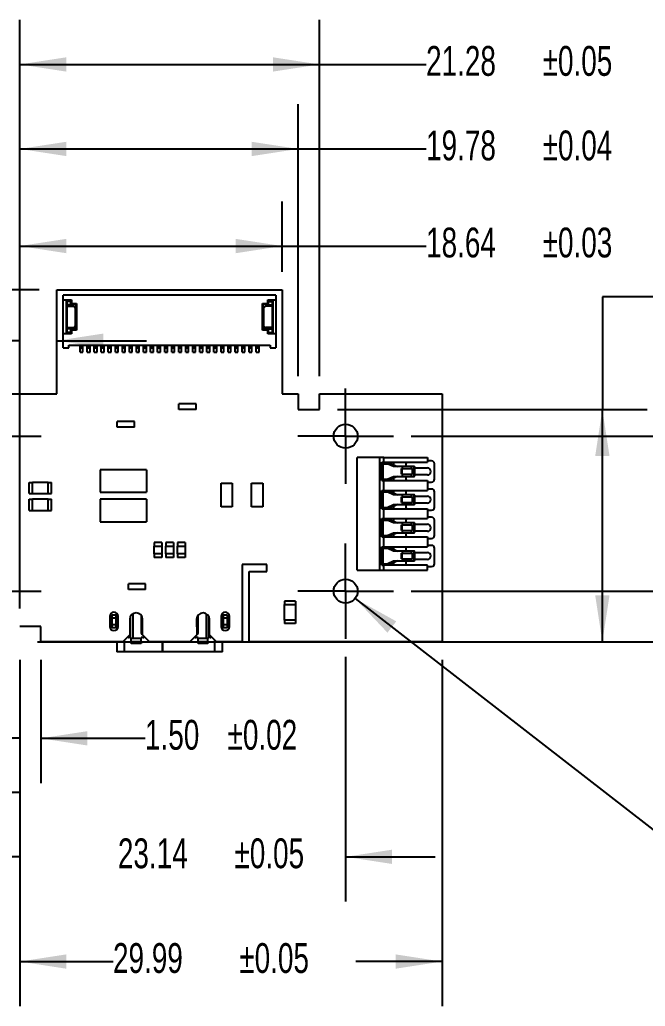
# Model space of a CAD drawing. Extents: x 11 to 421, y 5 to 275.
# Drawn here: x 108 to 152.4, y 141.9 to 211.9 of the extents above; entities that cross this region are included whole.
import ezdxf
from ezdxf.enums import TextEntityAlignment as Align

# ---------------------------------------------------------------- set-up
doc = ezdxf.new("R2010")
doc.units = 0
doc.layers.get('0').update_dxf_attribs({"linetype": 'CONTINUOUS'})
doc.dimstyles.new('SLDDIMSTYLE0', dxfattribs={"dimtxt": 2.069034, "dimasz": 3.302, "dimexe": 0, "dimexo": 0.0625, "dimgap": 0.517259, "dimtad": 0, "dimtih": 1, "dimtoh": 1, "dimrnd": 1e-09, "dimzin": 4, "dimsah": 1, "dimcen": 0.09, "dimazin": 3, "dimtol": 1, "dimtp": 0.02, "dimtm": 0.02, "dimtfac": 1, "dimtmove": 0, "dimatfit": 3})
doc.dimstyles.new('SLDDIMSTYLE1', dxfattribs={"dimtxt": 2.069034, "dimasz": 3.302, "dimexe": 0, "dimexo": 0.0625, "dimgap": 0.517259, "dimtad": 0, "dimtih": 1, "dimtoh": 1, "dimrnd": 1e-09, "dimzin": 12, "dimsah": 1, "dimcen": 0.09, "dimazin": 3, "dimtol": 1, "dimtp": 0.03, "dimtm": 0.03, "dimtfac": 1, "dimtofl": 0, "dimtmove": 0, "dimatfit": 3})
doc.dimstyles.new('SLDDIMSTYLE2', dxfattribs={"dimtxt": 2.069034, "dimasz": 3.302, "dimexe": 0, "dimexo": 0.0625, "dimgap": 0.517259, "dimtad": 0, "dimtih": 1, "dimtoh": 1, "dimrnd": 1e-09, "dimzin": 12, "dimsah": 1, "dimcen": 0.09, "dimazin": 3, "dimtol": 1, "dimtp": 0.05, "dimtm": 0.05, "dimtfac": 1, "dimtofl": 0, "dimtmove": 0, "dimatfit": 3})
doc.dimstyles.new('SLDDIMSTYLE3', dxfattribs={"dimtxt": 2.069034, "dimasz": 3.302, "dimexe": 0, "dimexo": 0.0625, "dimgap": 0.517259, "dimtad": 0, "dimtih": 1, "dimtoh": 1, "dimrnd": 1e-09, "dimzin": 12, "dimsah": 1, "dimcen": 0.09, "dimazin": 3, "dimtol": 1, "dimtp": 0.03, "dimtm": 0.03, "dimtfac": 1, "dimtmove": 0, "dimatfit": 3})
doc.dimstyles.new('SLDDIMSTYLE4', dxfattribs={"dimtxt": 2.069034, "dimasz": 3.302, "dimexe": 0, "dimexo": 0.0625, "dimgap": 0.517259, "dimtad": 0, "dimtih": 1, "dimtoh": 1, "dimrnd": 1e-09, "dimzin": 12, "dimsah": 1, "dimcen": 0.09, "dimazin": 3, "dimtol": 1, "dimtp": 0.04, "dimtm": 0.04, "dimtfac": 1, "dimtofl": 0, "dimtmove": 0, "dimatfit": 3})
doc.dimstyles.new('SLDDIMSTYLE5', dxfattribs={"dimtxt": 2.069034, "dimasz": 3.302, "dimexe": 0, "dimexo": 0.0625, "dimgap": 0.517259, "dimtad": 0, "dimtih": 1, "dimtoh": 1, "dimrnd": 1e-09, "dimzin": 4, "dimsah": 1, "dimcen": 0.09, "dimazin": 3, "dimtol": 1, "dimtp": 0.05, "dimtm": 0.05, "dimtfac": 1, "dimtofl": 0, "dimtmove": 0, "dimatfit": 3})
doc.dimstyles.new('SLDDIMSTYLE6', dxfattribs={"dimtxt": 2.069034, "dimasz": 3.302, "dimexe": 0, "dimexo": 0.0625, "dimgap": 0.517259, "dimtad": 0, "dimtih": 1, "dimtoh": 1, "dimrnd": 1e-09, "dimzin": 4, "dimsah": 1, "dimcen": 0.09, "dimazin": 3, "dimtol": 1, "dimtp": 0.03, "dimtm": 0.03, "dimtfac": 1, "dimtmove": 0, "dimatfit": 3})
doc.dimstyles.new('SLDDIMSTYLE7', dxfattribs={"dimtxt": 2.069034, "dimasz": 3.302, "dimexe": 0, "dimexo": 0.0625, "dimgap": 0.517259, "dimtad": 0, "dimtih": 1, "dimtoh": 1, "dimrnd": 1e-09, "dimzin": 4, "dimsah": 1, "dimcen": 0.09, "dimazin": 3, "dimtol": 1, "dimtp": 0.05, "dimtm": 0.05, "dimtfac": 1, "dimtmove": 0, "dimatfit": 3})
doc.dimstyles.new('SLDDIMSTYLE8', dxfattribs={"dimtxt": 2.069034, "dimasz": 3.302, "dimexe": 0, "dimexo": 0.0625, "dimgap": 0.517259, "dimtad": 0, "dimtih": 1, "dimtoh": 1, "dimrnd": 1e-09, "dimzin": 12, "dimsah": 1, "dimcen": 0, "dimazin": 3, "dimtfac": 1, "dimtofl": 0, "dimtmove": 0, "dimatfit": 3})
doc.dimstyles.new('SLDDIMSTYLE9', dxfattribs={"dimtxt": 2.069034, "dimasz": 3.302, "dimexe": 0, "dimexo": 0.0625, "dimgap": 0.517259, "dimtad": 0, "dimtih": 1, "dimtoh": 1, "dimrnd": 1e-09, "dimzin": 12, "dimsah": 1, "dimcen": 0.09, "dimazin": 3, "dimtol": 1, "dimtp": 0.05, "dimtm": 0.05, "dimtfac": 1, "dimtmove": 0, "dimatfit": 3})

# ---------------------------------------------------------------- blocks, each defined once
blk = doc.blocks.new('_D')
at = {"color": 7, "linetype": 'CONTINUOUS'}
for p, q in [((107.973, 166.464), (107.973, 157.709)), ((109.473, 166.464), (109.473, 157.709)), ((107.973, 160.884), (101.623, 160.884)), ((109.473, 160.884), (116.867, 160.884))]:
    blk.add_line(p, q, dxfattribs=at)
for points in [[(107.973, 160.884), (104.671, 161.392), (104.671, 160.376)], [(109.473, 160.884), (112.775, 160.376), (112.775, 161.392)]]:
    blk.add_solid(points, dxfattribs=at)
at = {"color": 7, "linetype": 'CONTINUOUS', "width": 0.7}
for s, p in [('1.50', (116.867, 159.442, 0.426)), ('±0.02', (122.731, 159.442, 0.426))]:
    blk.add_text(s, height=2.1167, dxfattribs=at).set_placement(p, align=Align.BOTTOM_LEFT)
blk = doc.blocks.new('_D_1')
at = {"color": 7, "linetype": 'CONTINUOUS'}
for p, q in [((99.263, 166.464), (99.263, 153.859)), ((107.973, 166.464), (107.973, 153.859)), ((99.263, 157.034), (92.652, 157.034)), ((107.973, 157.034), (99.263, 157.034))]:
    blk.add_line(p, q, dxfattribs=at)
for points in [[(99.263, 157.034), (102.565, 156.526), (102.565, 157.542)], [(107.973, 157.034), (104.671, 157.542), (104.671, 156.526)]]:
    blk.add_solid(points, dxfattribs=at)
at = {"color": 7, "linetype": 'CONTINUOUS', "width": 0.7}
for s, p in [('8.71', (78.164, 155.591, 0.426)), ('±0.03', (84.373, 155.591, 0.426))]:
    blk.add_text(s, height=2.1167, dxfattribs=at).set_placement(p, align=Align.BOTTOM_LEFT)
blk = doc.blocks.new('_D_2')
at = {"color": 7, "linetype": 'CONTINUOUS'}
for p, q in [((107.973, 166.464), (107.973, 141.859)), ((137.963, 166.464), (137.963, 141.859)), ((107.973, 145.034), (114.597, 145.034)), ((137.963, 145.034), (131.844, 145.034))]:
    blk.add_line(p, q, dxfattribs=at)
for points in [[(107.973, 145.034), (111.275, 144.526), (111.275, 145.542)], [(137.963, 145.034), (134.661, 145.542), (134.661, 144.526)]]:
    blk.add_solid(points, dxfattribs=at)
at = {"color": 7, "linetype": 'CONTINUOUS', "width": 0.7}
for s, p in [('29.99', (114.597, 143.591, 0.426)), ('±0.05', (123.565, 143.591, 0.426))]:
    blk.add_text(s, height=2.1167, dxfattribs=at).set_placement(p, align=Align.BOTTOM_LEFT)
blk = doc.blocks.new('_D_3')
at = {"color": 7, "linetype": 'CONTINUOUS'}
for p, q in [((107.973, 170.104), (107.973, 192.292)), ((107.973, 189.117), (96.851, 189.117)), ((110.613, 189.117), (116.963, 189.117))]:
    blk.add_line(p, q, dxfattribs=at)
for points in [[(107.973, 189.117), (104.671, 189.625), (104.671, 188.609)], [(110.613, 189.117), (113.915, 188.609), (113.915, 189.625)]]:
    blk.add_solid(points, dxfattribs=at)
at = {"color": 7, "linetype": 'CONTINUOUS', "width": 0.7}
for s, p in [('2.64', (81.674, 187.674, 0.426)), ('±0.03', (88.573, 187.674, 0.426))]:
    blk.add_text(s, height=2.1167, dxfattribs=at).set_placement(p, align=Align.BOTTOM_LEFT)
blk = doc.blocks.new('_D_4')
at = {"color": 7, "linetype": 'CONTINUOUS'}
for p, q in [((107.973, 170.104), (107.973, 199.014)), ((126.613, 194.004), (126.613, 199.014)), ((107.973, 195.839), (126.613, 195.839)), ((126.613, 195.839), (136.823, 195.839))]:
    blk.add_line(p, q, dxfattribs=at)
for points in [[(107.973, 195.839), (111.275, 195.331), (111.275, 196.347)], [(126.613, 195.839), (123.311, 196.347), (123.311, 195.331)]]:
    blk.add_solid(points, dxfattribs=at)
at = {"color": 7, "linetype": 'CONTINUOUS', "width": 0.7}
for s, p in [('18.64', (136.823, 194.396, 0.426)), ('±0.03', (145.101, 194.396, 0.426))]:
    blk.add_text(s, height=2.1167, dxfattribs=at).set_placement(p, align=Align.BOTTOM_LEFT)
blk = doc.blocks.new('_D_5')
at = {"color": 7, "linetype": 'CONTINUOUS'}
for p, q in [((107.973, 170.104), (107.973, 205.909)), ((127.753, 186.604), (127.753, 205.909)), ((107.973, 202.734), (127.753, 202.734)), ((127.753, 202.734), (136.823, 202.734))]:
    blk.add_line(p, q, dxfattribs=at)
for points in [[(107.973, 202.734), (111.275, 202.226), (111.275, 203.242)], [(127.753, 202.734), (124.451, 203.242), (124.451, 202.226)]]:
    blk.add_solid(points, dxfattribs=at)
at = {"color": 7, "linetype": 'CONTINUOUS', "width": 0.7}
for s, p in [('19.78', (136.823, 201.291, 0.426)), ('±0.04', (145.101, 201.291, 0.426))]:
    blk.add_text(s, height=2.1167, dxfattribs=at).set_placement(p, align=Align.BOTTOM_LEFT)
blk = doc.blocks.new('_D_6')
at = {"color": 7, "linetype": 'CONTINUOUS'}
for p, q in [((107.973, 170.104), (107.973, 211.909)), ((129.253, 186.604), (129.253, 211.909)), ((107.973, 208.734), (129.253, 208.734)), ((129.253, 208.734), (136.823, 208.734))]:
    blk.add_line(p, q, dxfattribs=at)
for points in [[(107.973, 208.734), (111.275, 208.226), (111.275, 209.242)], [(129.253, 208.734), (125.951, 209.242), (125.951, 208.226)]]:
    blk.add_solid(points, dxfattribs=at)
at = {"color": 7, "linetype": 'CONTINUOUS', "width": 0.7}
for s, p in [('21.28', (136.823, 207.291, 0.426)), ('±0.05', (145.101, 207.291, 0.426))]:
    blk.add_text(s, height=2.1167, dxfattribs=at).set_placement(p, align=Align.BOTTOM_LEFT)
blk = doc.blocks.new('_D_7')
at = {"color": 7, "linetype": 'CONTINUOUS'}
for p, q in [((70.253, 168.834), (70.253, 175.184)), ((106.703, 168.834), (67.078, 168.834)), ((97.993, 167.734), (67.078, 167.734)), ((70.253, 153.166), (70.253, 167.734)), ((63.903, 153.166), (70.253, 153.166))]:
    blk.add_line(p, q, dxfattribs=at)
for points in [[(70.253, 168.834), (70.761, 172.136), (69.745, 172.136)], [(70.253, 167.734), (69.745, 164.432), (70.761, 164.432)]]:
    blk.add_solid(points, dxfattribs=at)
at = {"color": 7, "linetype": 'CONTINUOUS', "width": 0.7}
for s, p in [('1.10', (50.45, 151.723, 0.426)), ('±0.02', (55.624, 151.723, 0.426))]:
    blk.add_text(s, height=2.1167, dxfattribs=at).set_placement(p, align=Align.BOTTOM_LEFT)
blk = doc.blocks.new('_D_9')
at = {"color": 7, "linetype": 'CONTINUOUS'}
for p, q in [((109.343, 192.734), (62.088, 192.734)), ((65.263, 192.734), (65.263, 182.248)), ((65.263, 167.734), (65.263, 179.363)), ((97.993, 167.734), (62.088, 167.734))]:
    blk.add_line(p, q, dxfattribs=at)
for points in [[(65.263, 192.734), (64.755, 189.432), (65.771, 189.432)], [(65.263, 167.734), (65.771, 171.036), (64.755, 171.036)]]:
    blk.add_solid(points, dxfattribs=at)
at = {"color": 7, "linetype": 'CONTINUOUS', "width": 0.7}
for s, p in [('25', (59.054, 179.363, 0.426)), ('±0.05', (63.193, 179.363, 0.426))]:
    blk.add_text(s, height=2.1167, dxfattribs=at).set_placement(p, align=Align.BOTTOM_LEFT)
blk = doc.blocks.new('_D_10')
at = {"color": 7, "linetype": 'CONTINUOUS'}
for p, q in [((155.688, 192.235), (149.338, 192.235)), ((149.338, 192.235), (149.338, 184.234)), ((130.523, 184.234), (152.513, 184.234)), ((149.338, 167.734), (149.338, 184.234)), ((109.243, 167.734), (152.513, 167.734))]:
    blk.add_line(p, q, dxfattribs=at)
for points in [[(149.338, 184.234), (148.83, 180.932), (149.846, 180.932)], [(149.338, 167.734), (149.846, 171.036), (148.83, 171.036)]]:
    blk.add_solid(points, dxfattribs=at)
at = {"color": 7, "linetype": 'CONTINUOUS', "width": 0.7}
for s, p in [('16.50', (155.688, 190.793, 0.426)), ('±0.05', (163.622, 190.793, 0.426))]:
    blk.add_text(s, height=2.1167, dxfattribs=at).set_placement(p, align=Align.BOTTOM_LEFT)
blk = doc.blocks.new('_D_11')
at = {"color": 7, "linetype": 'CONTINUOUS'}
for p, q in [((153.963, 171.334), (153.963, 177.684)), ((135.773, 171.334), (157.138, 171.334)), ((109.243, 167.734), (157.138, 167.734)), ((153.963, 157.706), (153.963, 167.734)), ((160.313, 157.706), (153.963, 157.706))]:
    blk.add_line(p, q, dxfattribs=at)
for points in [[(153.963, 171.334), (154.471, 174.636), (153.455, 174.636)], [(153.963, 167.734), (153.455, 164.432), (154.471, 164.432)]]:
    blk.add_solid(points, dxfattribs=at)
for s, width, p in [('2 X ', 0.525, (160.313, 156.263, 0.426)), ('3.60', 0.7, (168.591, 156.263, 0.426)), ('±0.03', 0.7, (175.145, 156.263, 0.426))]:
    blk.add_text(s, height=2.1167, dxfattribs=dict(at, width=width)).set_placement(p, align=Align.BOTTOM_LEFT)
blk = doc.blocks.new('_D_12')
at = {"color": 7, "linetype": 'CONTINUOUS'}
for p, q in [((168.963, 182.334), (168.963, 188.684)), ((135.773, 182.334), (172.138, 182.334)), ((109.243, 167.734), (172.138, 167.734)), ((168.963, 167.734), (168.963, 161.384))]:
    blk.add_line(p, q, dxfattribs=at)
for points in [[(168.963, 182.334), (169.471, 185.636), (168.455, 185.636)], [(168.963, 167.734), (168.455, 164.432), (169.471, 164.432)]]:
    blk.add_solid(points, dxfattribs=at)
for s, width, p in [('2 X ', 0.525, (156.717, 172.152, 0.426)), ('14.60', 0.7, (164.996, 172.152, 0.426)), ('±0.05', 0.7, (172.929, 172.152, 0.426))]:
    blk.add_text(s, height=2.1167, dxfattribs=dict(at, width=width)).set_placement(p, align=Align.BOTTOM_LEFT)
blk = doc.blocks.new('_D_13')
at = {"color": 7, "linetype": 'CONTINUOUS'}
for p, q in [((131.784, 170.813), (155.426, 152.47)), ((155.426, 152.47), (161.776, 152.47))]:
    blk.add_line(p, q, dxfattribs=at)
blk.add_solid([(131.784, 170.813), (134.082, 168.387), (134.705, 169.19)], dxfattribs=at)
for s, width, p in [('4 X ', 0.525, (161.776, 151.027, 0.426)), ('%%c', 0.7, (170.055, 151.027, 0.426)), ('1.80', 0.7, (172.795, 151.027, 0.426)), ('%%p', 0.7, (178.659, 151.027, 0.426)), ('0.02', 0.7, (180.39, 151.027, 0.426))]:
    blk.add_text(s, height=2.1167, dxfattribs=dict(at, width=width)).set_placement(p, align=Align.BOTTOM_LEFT)
blk = doc.blocks.new('_D_14')
at = {"color": 7, "linetype": 'CONTINUOUS'}
for p, q in [((106.113, 175.994), (106.113, 199.014)), ((107.973, 170.104), (107.973, 199.014)), ((106.113, 195.839), (96.506, 195.839)), ((107.973, 195.839), (114.323, 195.839))]:
    blk.add_line(p, q, dxfattribs=at)
for points in [[(106.113, 195.839), (102.811, 196.347), (102.811, 195.331)], [(107.973, 195.839), (111.275, 195.331), (111.275, 196.347)]]:
    blk.add_solid(points, dxfattribs=at)
at = {"color": 7, "linetype": 'CONTINUOUS', "width": 0.7}
for s, p in [('1.86', (82.019, 194.396, 0.426)), ('±0.03', (88.228, 194.396, 0.426))]:
    blk.add_text(s, height=2.1167, dxfattribs=at).set_placement(p, align=Align.BOTTOM_LEFT)
blk = doc.blocks.new('_D_15')
at = {"color": 7, "linetype": 'CONTINUOUS'}
for p, q in [((107.973, 166.464), (107.973, 149.295)), ((131.113, 166.674), (131.113, 149.295)), ((107.973, 152.47), (101.623, 152.47)), ((131.113, 152.47), (137.463, 152.47))]:
    blk.add_line(p, q, dxfattribs=at)
for points in [[(107.973, 152.47), (104.671, 152.978), (104.671, 151.962)], [(131.113, 152.47), (134.415, 151.962), (134.415, 152.978)]]:
    blk.add_solid(points, dxfattribs=at)
at = {"color": 7, "linetype": 'CONTINUOUS', "width": 0.7}
for s, p in [('23.14', (114.942, 151.027, 0.426)), ('±0.05', (123.22, 151.027, 0.426))]:
    blk.add_text(s, height=2.1167, dxfattribs=at).set_placement(p, align=Align.BOTTOM_LEFT)
blk = doc.blocks.new('SW_CENTERMARKSYMBOL_0')
at = {"color": 0, "linetype": 'CONTINUOUS'}
for p, q in [((0, 2.54), (0, 3.39)), ((0, 0), (0, 2.54)), ((-2.54, 0), (-3.39, 0)), ((0, 0), (-2.54, 0)), ((0, 0), (0, -2.54)), ((0, 0), (2.54, 0)), ((2.54, 0), (3.39, 0)), ((0, -2.54), (0, -3.39))]:
    blk.add_line(p, q, dxfattribs=at)
blk = doc.blocks.new('SW_CENTERMARKSYMBOL_1')
at = {"color": 0, "linetype": 'CONTINUOUS'}
for p, q in [((0, 2.54), (0, 3.39)), ((0, 0), (0, 2.54)), ((-2.54, 0), (-3.39, 0)), ((0, 0), (-2.54, 0)), ((0, 0), (0, -2.54)), ((0, 0), (2.54, 0)), ((2.54, 0), (3.39, 0)), ((0, -2.54), (0, -3.39))]:
    blk.add_line(p, q, dxfattribs=at)
blk = doc.blocks.new('SW_CENTERMARKSYMBOL_2')
at = {"color": 0, "linetype": 'CONTINUOUS'}
for p, q in [((0, 2.54), (0, 3.39)), ((0, 0), (0, 2.54)), ((-2.54, 0), (-3.39, 0)), ((0, 0), (-2.54, 0)), ((0, 0), (0, -2.54)), ((0, 0), (2.54, 0)), ((2.54, 0), (3.39, 0)), ((0, -2.54), (0, -3.39))]:
    blk.add_line(p, q, dxfattribs=at)
blk = doc.blocks.new('SW_CENTERMARKSYMBOL_3')
at = {"color": 0, "linetype": 'CONTINUOUS'}
for p, q in [((0, 2.54), (0, 3.39)), ((0, 0), (0, 2.54)), ((-2.54, 0), (-3.39, 0)), ((0, 0), (-2.54, 0)), ((0, 0), (0, -2.54)), ((0, 0), (2.54, 0)), ((2.54, 0), (3.39, 0)), ((0, -2.54), (0, -3.39))]:
    blk.add_line(p, q, dxfattribs=at)

msp = doc.modelspace()

# ---------------------------------------------------------------- linework, layer by layer
at = {"color": 7, "linetype": 'CONTINUOUS'}
for p, q in [((110.613, 185.334), (110.613, 192.734)), ((110.613, 192.734), (126.613, 192.734)), ((126.613, 192.734), (126.613, 185.334)), ((111.063, 192.009), (111.063, 192.359)), ((126.163, 192.359), (111.063, 192.359)), ((111.063, 192.009), (111.638, 192.009)), ((111.063, 189.609), (111.063, 192.009)), ((111.288, 189.609), (111.288, 192.009)), ((111.338, 191.909), (111.338, 192.009)), ((111.588, 192.009), (111.588, 191.909)), ((111.638, 192.009), (111.638, 191.759)), ((125.588, 192.009), (126.163, 192.009)), ((125.588, 191.759), (125.588, 192.009)), ((125.638, 191.909), (125.638, 192.009)), ((125.888, 191.909), (125.888, 192.009)), ((125.938, 192.009), (125.938, 189.609)), ((126.163, 192.359), (126.163, 192.009)), ((126.163, 192.009), (126.163, 189.609)), ((111.588, 191.909), (111.338, 191.909)), ((111.338, 191.659), (111.338, 191.909)), ((111.588, 191.659), (111.338, 191.659)), ((111.338, 191.559), (111.338, 191.659)), ((111.338, 191.559), (111.813, 191.559)), ((111.338, 190.059), (111.338, 191.559)), ((111.588, 191.909), (111.588, 191.659)), ((111.638, 191.759), (111.588, 191.709)), ((111.588, 191.709), (111.963, 191.709)), ((111.638, 191.759), (112.013, 191.759)), ((111.913, 191.459), (111.913, 190.159)), ((112.013, 191.759), (111.963, 191.709)), ((111.963, 191.709), (111.963, 189.909)), ((112.013, 191.759), (112.013, 189.859)), ((125.213, 191.759), (125.588, 191.759)), ((125.213, 189.859), (125.213, 191.759)), ((125.213, 191.759), (125.263, 191.709)), ((125.263, 191.709), (125.638, 191.709)), ((125.263, 189.909), (125.263, 191.709)), ((125.313, 190.159), (125.313, 191.459)), ((125.888, 191.559), (125.413, 191.559)), ((125.588, 191.759), (125.638, 191.709)), ((125.638, 191.659), (125.638, 191.909)), ((125.638, 191.909), (125.888, 191.909)), ((125.638, 191.659), (125.888, 191.659)), ((125.888, 191.909), (125.888, 191.659)), ((125.888, 191.659), (125.888, 191.559)), ((125.888, 191.559), (125.888, 190.059)), ((111.338, 190.059), (111.813, 190.059)), ((111.338, 189.959), (111.338, 190.059)), ((111.588, 189.959), (111.338, 189.959)), ((111.338, 189.709), (111.338, 189.959)), ((111.588, 189.959), (111.588, 189.709)), ((111.638, 189.859), (111.588, 189.909)), ((111.963, 189.909), (111.588, 189.909)), ((112.013, 189.859), (111.638, 189.859)), ((111.638, 189.859), (111.638, 189.609)), ((112.013, 189.859), (111.963, 189.909)), ((125.213, 189.859), (125.263, 189.909)), ((125.588, 189.859), (125.213, 189.859)), ((125.638, 189.909), (125.263, 189.909)), ((125.888, 190.059), (125.413, 190.059)), ((125.588, 189.859), (125.638, 189.909)), ((125.588, 189.609), (125.588, 189.859)), ((125.638, 189.709), (125.638, 189.959)), ((125.638, 189.959), (125.888, 189.959)), ((125.888, 190.059), (125.888, 189.959)), ((125.888, 189.959), (125.888, 189.709)), ((111.063, 188.609), (111.063, 189.609)), ((111.638, 189.609), (111.063, 189.609)), ((111.588, 189.709), (111.338, 189.709)), ((111.338, 189.609), (111.338, 189.709)), ((111.588, 189.709), (111.588, 189.609)), ((126.163, 189.609), (125.588, 189.609)), ((125.638, 189.609), (125.638, 189.709)), ((125.638, 189.709), (125.888, 189.709)), ((125.888, 189.609), (125.888, 189.709)), ((126.163, 189.609), (126.163, 188.609)), ((111.063, 188.609), (111.463, 188.609)), ((111.463, 188.809), (125.763, 188.809)), ((111.463, 188.609), (111.463, 188.809)), ((112.263, 188.709), (112.263, 188.809)), ((112.263, 188.709), (112.463, 188.709)), ((112.263, 188.609), (112.263, 188.709)), ((112.263, 188.609), (112.463, 188.609)), ((112.263, 188.309), (112.263, 188.609)), ((112.463, 188.709), (112.463, 188.809)), ((112.463, 188.609), (112.463, 188.709)), ((112.463, 188.309), (112.463, 188.609)), ((112.763, 188.709), (112.763, 188.809)), ((112.763, 188.709), (112.963, 188.709)), ((112.763, 188.609), (112.763, 188.709)), ((112.763, 188.609), (112.963, 188.609)), ((112.763, 188.309), (112.763, 188.609)), ((112.963, 188.709), (112.963, 188.809)), ((112.963, 188.609), (112.963, 188.709)), ((112.963, 188.309), (112.963, 188.609)), ((113.263, 188.709), (113.263, 188.809)), ((113.263, 188.709), (113.463, 188.709)), ((113.263, 188.609), (113.263, 188.709)), ((113.263, 188.609), (113.463, 188.609)), ((113.263, 188.309), (113.263, 188.609)), ((113.463, 188.709), (113.463, 188.809)), ((113.463, 188.609), (113.463, 188.709)), ((113.463, 188.309), (113.463, 188.609)), ((113.763, 188.709), (113.763, 188.809)), ((113.763, 188.709), (113.963, 188.709)), ((113.763, 188.609), (113.763, 188.709)), ((113.763, 188.609), (113.963, 188.609)), ((113.763, 188.309), (113.763, 188.609)), ((113.963, 188.709), (113.963, 188.809)), ((113.963, 188.609), (113.963, 188.709)), ((113.963, 188.309), (113.963, 188.609)), ((114.263, 188.709), (114.263, 188.809)), ((114.263, 188.709), (114.463, 188.709)), ((114.263, 188.609), (114.263, 188.709)), ((114.263, 188.609), (114.463, 188.609)), ((114.263, 188.309), (114.263, 188.609)), ((114.463, 188.709), (114.463, 188.809)), ((114.463, 188.609), (114.463, 188.709)), ((114.463, 188.309), (114.463, 188.609)), ((114.763, 188.709), (114.763, 188.809)), ((114.763, 188.709), (114.963, 188.709)), ((114.763, 188.609), (114.763, 188.709)), ((114.763, 188.609), (114.963, 188.609)), ((114.763, 188.309), (114.763, 188.609)), ((114.963, 188.709), (114.963, 188.809)), ((114.963, 188.609), (114.963, 188.709)), ((114.963, 188.309), (114.963, 188.609)), ((115.263, 188.709), (115.263, 188.809)), ((115.263, 188.709), (115.463, 188.709)), ((115.263, 188.609), (115.263, 188.709)), ((115.263, 188.609), (115.463, 188.609)), ((115.263, 188.309), (115.263, 188.609)), ((115.463, 188.709), (115.463, 188.809)), ((115.463, 188.609), (115.463, 188.709)), ((115.463, 188.309), (115.463, 188.609)), ((115.763, 188.709), (115.763, 188.809)), ((115.763, 188.709), (115.963, 188.709)), ((115.763, 188.609), (115.763, 188.709)), ((115.763, 188.609), (115.963, 188.609)), ((115.763, 188.309), (115.763, 188.609)), ((115.963, 188.709), (115.963, 188.809)), ((115.963, 188.609), (115.963, 188.709)), ((115.963, 188.309), (115.963, 188.609)), ((116.263, 188.709), (116.263, 188.809)), ((116.263, 188.709), (116.463, 188.709)), ((116.263, 188.609), (116.263, 188.709)), ((116.263, 188.609), (116.463, 188.609)), ((116.263, 188.309), (116.263, 188.609)), ((116.463, 188.709), (116.463, 188.809)), ((116.463, 188.609), (116.463, 188.709)), ((116.463, 188.309), (116.463, 188.609)), ((116.763, 188.709), (116.763, 188.809)), ((116.763, 188.709), (116.963, 188.709)), ((116.763, 188.609), (116.763, 188.709)), ((116.763, 188.609), (116.963, 188.609)), ((116.763, 188.309), (116.763, 188.609)), ((116.963, 188.709), (116.963, 188.809)), ((116.963, 188.609), (116.963, 188.709)), ((116.963, 188.309), (116.963, 188.609)), ((117.263, 188.709), (117.263, 188.809)), ((117.263, 188.709), (117.463, 188.709)), ((117.263, 188.609), (117.263, 188.709)), ((117.263, 188.609), (117.463, 188.609)), ((117.263, 188.309), (117.263, 188.609)), ((117.463, 188.709), (117.463, 188.809)), ((117.463, 188.609), (117.463, 188.709)), ((117.463, 188.309), (117.463, 188.609)), ((117.763, 188.709), (117.763, 188.809)), ((117.763, 188.709), (117.963, 188.709)), ((117.763, 188.609), (117.763, 188.709)), ((117.763, 188.609), (117.963, 188.609)), ((117.763, 188.309), (117.763, 188.609)), ((117.963, 188.709), (117.963, 188.809)), ((117.963, 188.609), (117.963, 188.709)), ((117.963, 188.309), (117.963, 188.609)), ((118.263, 188.709), (118.263, 188.809)), ((118.263, 188.709), (118.463, 188.709)), ((118.263, 188.609), (118.263, 188.709)), ((118.263, 188.609), (118.463, 188.609)), ((118.263, 188.309), (118.263, 188.609)), ((118.463, 188.709), (118.463, 188.809)), ((118.463, 188.609), (118.463, 188.709)), ((118.463, 188.309), (118.463, 188.609)), ((118.763, 188.709), (118.763, 188.809)), ((118.763, 188.709), (118.963, 188.709)), ((118.763, 188.609), (118.763, 188.709)), ((118.763, 188.609), (118.963, 188.609)), ((118.763, 188.309), (118.763, 188.609)), ((118.963, 188.709), (118.963, 188.809)), ((118.963, 188.609), (118.963, 188.709)), ((118.963, 188.309), (118.963, 188.609)), ((119.263, 188.709), (119.263, 188.809)), ((119.263, 188.709), (119.463, 188.709)), ((119.263, 188.609), (119.263, 188.709)), ((119.263, 188.609), (119.463, 188.609)), ((119.263, 188.309), (119.263, 188.609)), ((119.463, 188.709), (119.463, 188.809)), ((119.463, 188.609), (119.463, 188.709)), ((119.463, 188.309), (119.463, 188.609)), ((119.763, 188.709), (119.763, 188.809)), ((119.763, 188.709), (119.963, 188.709)), ((119.763, 188.609), (119.763, 188.709)), ((119.763, 188.609), (119.963, 188.609)), ((119.763, 188.309), (119.763, 188.609)), ((119.963, 188.709), (119.963, 188.809)), ((119.963, 188.609), (119.963, 188.709)), ((119.963, 188.309), (119.963, 188.609)), ((120.263, 188.709), (120.263, 188.809)), ((120.263, 188.709), (120.463, 188.709)), ((120.263, 188.609), (120.263, 188.709)), ((120.263, 188.609), (120.463, 188.609)), ((120.263, 188.309), (120.263, 188.609)), ((120.463, 188.709), (120.463, 188.809)), ((120.463, 188.609), (120.463, 188.709)), ((120.463, 188.309), (120.463, 188.609)), ((120.763, 188.709), (120.763, 188.809)), ((120.763, 188.709), (120.963, 188.709)), ((120.763, 188.609), (120.763, 188.709)), ((120.763, 188.609), (120.963, 188.609)), ((120.763, 188.309), (120.763, 188.609)), ((120.963, 188.709), (120.963, 188.809)), ((120.963, 188.609), (120.963, 188.709)), ((120.963, 188.309), (120.963, 188.609)), ((121.263, 188.709), (121.263, 188.809)), ((121.263, 188.709), (121.463, 188.709)), ((121.263, 188.609), (121.263, 188.709)), ((121.263, 188.609), (121.463, 188.609)), ((121.263, 188.309), (121.263, 188.609)), ((121.463, 188.709), (121.463, 188.809)), ((121.463, 188.609), (121.463, 188.709)), ((121.463, 188.309), (121.463, 188.609)), ((121.763, 188.709), (121.763, 188.809)), ((121.763, 188.709), (121.963, 188.709)), ((121.763, 188.609), (121.763, 188.709)), ((121.763, 188.609), (121.963, 188.609)), ((121.763, 188.309), (121.763, 188.609)), ((121.963, 188.709), (121.963, 188.809)), ((121.963, 188.609), (121.963, 188.709)), ((121.963, 188.309), (121.963, 188.609)), ((122.263, 188.709), (122.263, 188.809)), ((122.263, 188.709), (122.463, 188.709)), ((122.263, 188.609), (122.263, 188.709)), ((122.263, 188.609), (122.463, 188.609)), ((122.263, 188.309), (122.263, 188.609)), ((122.463, 188.709), (122.463, 188.809)), ((122.463, 188.609), (122.463, 188.709)), ((122.463, 188.309), (122.463, 188.609)), ((122.763, 188.709), (122.763, 188.809)), ((122.763, 188.709), (122.963, 188.709)), ((122.763, 188.609), (122.763, 188.709)), ((122.763, 188.609), (122.963, 188.609)), ((122.763, 188.309), (122.763, 188.609)), ((122.963, 188.709), (122.963, 188.809)), ((122.963, 188.609), (122.963, 188.709)), ((122.963, 188.309), (122.963, 188.609)), ((123.263, 188.709), (123.263, 188.809)), ((123.263, 188.709), (123.463, 188.709)), ((123.263, 188.609), (123.263, 188.709)), ((123.263, 188.609), (123.463, 188.609)), ((123.263, 188.309), (123.263, 188.609)), ((123.463, 188.709), (123.463, 188.809)), ((123.463, 188.609), (123.463, 188.709)), ((123.463, 188.309), (123.463, 188.609)), ((123.763, 188.709), (123.763, 188.809)), ((123.763, 188.709), (123.963, 188.709)), ((123.763, 188.609), (123.763, 188.709)), ((123.763, 188.609), (123.963, 188.609)), ((123.763, 188.309), (123.763, 188.609)), ((123.963, 188.709), (123.963, 188.809)), ((123.963, 188.609), (123.963, 188.709)), ((123.963, 188.309), (123.963, 188.609)), ((124.263, 188.709), (124.263, 188.809)), ((124.263, 188.709), (124.463, 188.709)), ((124.263, 188.609), (124.263, 188.709)), ((124.263, 188.609), (124.463, 188.609)), ((124.263, 188.309), (124.263, 188.609)), ((124.463, 188.709), (124.463, 188.809)), ((124.463, 188.609), (124.463, 188.709)), ((124.463, 188.309), (124.463, 188.609)), ((124.763, 188.709), (124.763, 188.809)), ((124.763, 188.709), (124.963, 188.709)), ((124.763, 188.609), (124.763, 188.709)), ((124.763, 188.609), (124.963, 188.609)), ((124.763, 188.309), (124.763, 188.609)), ((124.963, 188.709), (124.963, 188.809)), ((124.963, 188.609), (124.963, 188.709)), ((124.963, 188.309), (124.963, 188.609)), ((125.763, 188.809), (125.763, 188.609)), ((125.763, 188.609), (126.163, 188.609)), ((112.263, 188.309), (112.463, 188.309)), ((112.763, 188.309), (112.963, 188.309)), ((113.263, 188.309), (113.463, 188.309)), ((113.763, 188.309), (113.963, 188.309)), ((114.263, 188.309), (114.463, 188.309)), ((114.763, 188.309), (114.963, 188.309)), ((115.263, 188.309), (115.463, 188.309)), ((115.763, 188.309), (115.963, 188.309)), ((116.263, 188.309), (116.463, 188.309)), ((116.763, 188.309), (116.963, 188.309)), ((117.263, 188.309), (117.463, 188.309)), ((117.763, 188.309), (117.963, 188.309)), ((118.263, 188.309), (118.463, 188.309)), ((118.763, 188.309), (118.963, 188.309)), ((119.263, 188.309), (119.463, 188.309)), ((119.763, 188.309), (119.963, 188.309)), ((120.263, 188.309), (120.463, 188.309)), ((120.763, 188.309), (120.963, 188.309)), ((121.263, 188.309), (121.463, 188.309)), ((121.763, 188.309), (121.963, 188.309)), ((122.263, 188.309), (122.463, 188.309)), ((122.763, 188.309), (122.963, 188.309)), ((123.263, 188.309), (123.463, 188.309)), ((123.763, 188.309), (123.963, 188.309)), ((124.263, 188.309), (124.463, 188.309)), ((124.763, 188.309), (124.963, 188.309)), ((99.263, 185.334), (110.613, 185.334)), ((126.613, 185.334), (127.753, 185.334)), ((127.753, 185.334), (127.753, 184.234)), ((129.253, 184.234), (129.253, 185.334)), ((129.253, 185.334), (137.963, 185.334)), ((137.963, 185.334), (137.963, 167.734)), ((119.274, 184.235), (119.274, 184.634)), ((120.489, 184.634), (119.274, 184.634)), ((120.489, 184.235), (119.274, 184.235)), ((120.489, 184.235), (120.489, 184.634)), ((127.753, 184.234), (129.253, 184.234)), ((114.899, 182.985), (114.899, 183.384)), ((116.114, 183.384), (114.899, 183.384)), ((116.114, 182.985), (114.899, 182.985)), ((116.114, 182.985), (116.114, 183.384)), ((131.933, 172.834), (131.933, 180.834)), ((133.533, 180.834), (131.933, 180.834)), ((133.533, 172.834), (133.533, 180.834)), ((133.833, 180.834), (133.533, 180.834)), ((133.833, 180.484), (133.833, 180.834)), ((133.833, 180.834), (136.913, 180.834)), ((136.913, 180.834), (136.913, 180.484)), ((133.683, 180.484), (133.833, 180.484)), ((133.683, 179.184), (133.683, 180.484)), ((133.683, 180.384), (133.741, 180.384)), ((133.723, 180.384), (133.723, 180.484)), ((133.741, 180.384), (133.741, 179.284)), ((133.741, 180.384), (134.061, 180.384)), ((133.833, 180.484), (136.913, 180.484)), ((134.02, 180.484), (133.943, 180.384)), ((134.518, 180.184), (134.061, 180.384)), ((134.061, 180.384), (134.343, 180.384)), ((134.343, 180.384), (134.8, 180.184)), ((135.15, 180.184), (134.518, 180.184)), ((134.543, 180.296), (134.543, 180.484)), ((135.085, 179.634), (135.085, 180.034)), ((135.085, 180.034), (135.118, 180.034)), ((135.118, 179.634), (135.118, 180.034)), ((135.118, 180.034), (135.845, 180.034)), ((135.15, 180.034), (135.15, 180.184)), ((135.797, 180.184), (135.15, 180.184)), ((135.393, 180.384), (135.393, 180.184)), ((135.797, 180.034), (135.797, 180.184)), ((135.986, 180.184), (135.797, 180.184)), ((135.845, 180.034), (135.845, 179.634)), ((135.845, 180.034), (135.862, 180.034)), ((135.862, 180.034), (135.862, 179.634)), ((135.986, 179.484), (135.986, 180.184)), ((135.998, 180.184), (135.986, 180.184)), ((136.013, 179.53), (136.013, 180.136)), ((136.013, 180.084), (136.913, 180.084)), ((137.213, 180.584), (136.913, 180.584)), ((137.413, 179.284), (137.413, 180.384)), ((116.963, 179.959), (113.688, 179.959)), ((113.688, 179.959), (113.688, 178.359)), ((116.963, 179.959), (116.963, 178.359)), ((134.061, 179.284), (134.518, 179.484)), ((134.8, 179.484), (134.343, 179.284)), ((134.518, 179.484), (135.15, 179.484)), ((134.543, 179.184), (134.543, 179.371)), ((135.085, 179.634), (135.118, 179.634)), ((135.118, 179.634), (135.845, 179.634)), ((135.15, 179.484), (135.15, 179.634)), ((135.15, 179.484), (135.797, 179.484)), ((135.393, 179.484), (135.393, 179.284)), ((135.797, 179.484), (135.797, 179.634)), ((135.797, 179.484), (135.986, 179.484)), ((135.845, 179.634), (135.862, 179.634)), ((135.986, 179.484), (135.998, 179.484)), ((136.913, 179.584), (136.013, 179.584)), ((108.638, 178.259), (108.638, 179.059)), ((108.638, 179.059), (108.888, 179.059)), ((108.888, 178.259), (108.888, 179.059)), ((109.988, 179.059), (108.888, 179.059)), ((109.988, 178.259), (109.988, 179.059)), ((109.988, 179.059), (110.238, 179.059)), ((110.238, 178.259), (110.238, 179.059)), ((122.263, 177.32), (122.263, 179.012)), ((122.263, 179.012), (123.059, 179.012)), ((123.059, 179.012), (123.059, 177.32)), ((124.438, 177.322), (124.438, 179.014)), ((124.438, 179.014), (125.234, 179.014)), ((125.234, 179.014), (125.234, 177.322)), ((133.683, 179.284), (133.741, 179.284)), ((133.683, 179.184), (133.833, 179.184)), ((133.723, 179.184), (133.723, 179.284)), ((133.741, 179.284), (134.061, 179.284)), ((133.833, 178.484), (133.833, 179.184)), ((133.833, 179.184), (136.913, 179.184)), ((133.943, 179.284), (134.02, 179.184)), ((134.061, 179.284), (134.343, 179.284)), ((136.913, 179.184), (136.913, 178.484)), ((136.913, 179.084), (137.213, 179.084)), ((108.638, 178.259), (108.888, 178.259)), ((108.888, 178.259), (109.988, 178.259)), ((109.988, 178.259), (110.238, 178.259)), ((113.688, 178.359), (116.963, 178.359)), ((133.683, 178.484), (133.833, 178.484)), ((133.683, 177.184), (133.683, 178.484)), ((133.683, 178.384), (133.741, 178.384)), ((133.723, 178.384), (133.723, 178.484)), ((133.741, 178.384), (133.741, 177.284)), ((133.741, 178.384), (134.061, 178.384)), ((133.833, 178.484), (136.913, 178.484)), ((134.02, 178.484), (133.943, 178.384)), ((134.518, 178.184), (134.061, 178.384)), ((134.061, 178.384), (134.343, 178.384)), ((134.343, 178.384), (134.8, 178.184)), ((135.15, 178.184), (134.518, 178.184)), ((134.543, 178.296), (134.543, 178.484)), ((135.085, 177.634), (135.085, 178.034)), ((135.085, 178.034), (135.118, 178.034)), ((135.118, 177.634), (135.118, 178.034)), ((135.118, 178.034), (135.845, 178.034)), ((135.15, 178.034), (135.15, 178.184)), ((135.797, 178.184), (135.15, 178.184)), ((135.393, 178.384), (135.393, 178.184)), ((135.797, 178.034), (135.797, 178.184)), ((135.986, 178.184), (135.797, 178.184)), ((135.845, 178.034), (135.845, 177.634)), ((135.845, 178.034), (135.862, 178.034)), ((135.862, 178.034), (135.862, 177.634)), ((135.986, 177.484), (135.986, 178.184)), ((135.998, 178.184), (135.986, 178.184)), ((136.013, 177.53), (136.013, 178.136)), ((136.013, 178.084), (136.913, 178.084)), ((137.213, 178.584), (136.913, 178.584)), ((137.413, 177.284), (137.413, 178.384)), ((108.638, 177.059), (108.638, 177.859)), ((108.638, 177.859), (108.888, 177.859)), ((108.888, 177.059), (108.888, 177.859)), ((109.988, 177.859), (108.888, 177.859)), ((109.988, 177.859), (110.238, 177.859)), ((109.988, 177.059), (109.988, 177.859)), ((110.238, 177.059), (110.238, 177.859)), ((116.963, 177.859), (113.688, 177.859)), ((113.688, 177.859), (113.688, 176.259)), ((116.963, 177.859), (116.963, 176.259)), ((123.059, 177.32), (122.263, 177.32)), ((125.234, 177.322), (124.438, 177.322)), ((133.683, 177.284), (133.741, 177.284)), ((133.723, 177.184), (133.723, 177.284)), ((133.741, 177.284), (134.061, 177.284)), ((133.943, 177.284), (134.02, 177.184)), ((134.061, 177.284), (134.518, 177.484)), ((134.061, 177.284), (134.343, 177.284)), ((134.8, 177.484), (134.343, 177.284)), ((134.518, 177.484), (135.15, 177.484)), ((134.543, 177.184), (134.543, 177.371)), ((135.085, 177.634), (135.118, 177.634)), ((135.118, 177.634), (135.845, 177.634)), ((135.15, 177.484), (135.15, 177.634)), ((135.15, 177.484), (135.797, 177.484)), ((135.393, 177.484), (135.393, 177.284)), ((135.797, 177.484), (135.797, 177.634)), ((135.797, 177.484), (135.986, 177.484)), ((135.845, 177.634), (135.862, 177.634)), ((135.986, 177.484), (135.998, 177.484)), ((136.913, 177.584), (136.013, 177.584)), ((108.638, 177.059), (108.888, 177.059)), ((108.888, 177.059), (109.988, 177.059)), ((109.988, 177.059), (110.238, 177.059)), ((133.683, 177.184), (133.833, 177.184)), ((133.833, 176.484), (133.833, 177.184)), ((133.833, 177.184), (136.913, 177.184)), ((136.913, 177.184), (136.913, 176.484)), ((136.913, 177.084), (137.213, 177.084)), ((137.213, 176.584), (136.913, 176.584)), ((113.688, 176.259), (116.963, 176.259)), ((133.683, 176.484), (133.833, 176.484)), ((133.683, 175.184), (133.683, 176.484)), ((133.683, 176.384), (133.741, 176.384)), ((133.723, 176.384), (133.723, 176.484)), ((133.741, 176.384), (133.741, 175.284)), ((133.741, 176.384), (134.061, 176.384)), ((133.833, 176.484), (136.913, 176.484)), ((134.02, 176.484), (133.943, 176.384)), ((134.518, 176.184), (134.061, 176.384)), ((134.061, 176.384), (134.343, 176.384)), ((134.343, 176.384), (134.8, 176.184)), ((135.15, 176.184), (134.518, 176.184)), ((134.543, 176.296), (134.543, 176.484)), ((135.085, 175.634), (135.085, 176.034)), ((135.085, 176.034), (135.118, 176.034)), ((135.118, 175.634), (135.118, 176.034)), ((135.118, 176.034), (135.845, 176.034)), ((135.15, 176.034), (135.15, 176.184)), ((135.797, 176.184), (135.15, 176.184)), ((135.393, 176.384), (135.393, 176.184)), ((135.797, 176.034), (135.797, 176.184)), ((135.986, 176.184), (135.797, 176.184)), ((135.845, 176.034), (135.845, 175.634)), ((135.845, 176.034), (135.862, 176.034)), ((135.862, 176.034), (135.862, 175.634)), ((135.986, 175.484), (135.986, 176.184)), ((135.998, 176.184), (135.986, 176.184)), ((136.013, 175.53), (136.013, 176.136)), ((136.013, 176.084), (136.913, 176.084)), ((137.413, 175.284), (137.413, 176.384)), ((133.683, 175.284), (133.741, 175.284)), ((133.683, 175.184), (133.833, 175.184)), ((133.723, 175.184), (133.723, 175.284)), ((133.741, 175.284), (134.061, 175.284)), ((133.833, 174.484), (133.833, 175.184)), ((133.833, 175.184), (136.913, 175.184)), ((133.943, 175.284), (134.02, 175.184)), ((134.061, 175.284), (134.518, 175.484)), ((134.061, 175.284), (134.343, 175.284)), ((134.8, 175.484), (134.343, 175.284)), ((134.518, 175.484), (135.15, 175.484)), ((134.543, 175.184), (134.543, 175.371)), ((135.085, 175.634), (135.118, 175.634)), ((135.118, 175.634), (135.845, 175.634)), ((135.15, 175.484), (135.15, 175.634)), ((135.15, 175.484), (135.797, 175.484)), ((135.393, 175.484), (135.393, 175.284)), ((135.797, 175.484), (135.797, 175.634)), ((135.797, 175.484), (135.986, 175.484)), ((135.845, 175.634), (135.862, 175.634)), ((135.986, 175.484), (135.998, 175.484)), ((136.913, 175.584), (136.013, 175.584)), ((136.913, 175.184), (136.913, 174.484)), ((117.513, 174.784), (117.513, 174.534)), ((118.063, 174.784), (117.513, 174.784)), ((117.513, 174.534), (118.063, 174.534)), ((117.513, 173.984), (117.513, 174.534)), ((118.063, 174.784), (118.063, 174.534)), ((118.063, 174.534), (118.063, 173.984)), ((118.338, 174.784), (118.338, 174.534)), ((118.888, 174.784), (118.338, 174.784)), ((118.338, 173.984), (118.338, 174.534)), ((118.338, 174.534), (118.888, 174.534)), ((118.888, 174.784), (118.888, 174.534)), ((118.888, 174.534), (118.888, 173.984)), ((119.163, 174.784), (119.163, 174.534)), ((119.713, 174.784), (119.163, 174.784)), ((119.163, 174.534), (119.713, 174.534)), ((119.163, 173.984), (119.163, 174.534)), ((119.713, 174.784), (119.713, 174.534)), ((119.713, 174.534), (119.713, 173.984)), ((133.683, 174.484), (133.833, 174.484)), ((133.683, 173.184), (133.683, 174.484)), ((133.723, 174.384), (133.723, 174.484)), ((133.833, 174.484), (136.913, 174.484)), ((134.02, 174.484), (133.943, 174.384)), ((134.543, 174.296), (134.543, 174.484)), ((136.913, 175.084), (137.213, 175.084)), ((137.213, 174.584), (136.913, 174.584)), ((118.063, 173.984), (117.513, 173.984)), ((117.513, 173.984), (117.513, 173.734)), ((118.063, 173.734), (117.513, 173.734)), ((118.063, 173.984), (118.063, 173.734)), ((118.888, 173.984), (118.338, 173.984)), ((118.338, 173.984), (118.338, 173.734)), ((118.888, 173.734), (118.338, 173.734)), ((118.888, 173.984), (118.888, 173.734)), ((119.713, 173.984), (119.163, 173.984)), ((119.163, 173.984), (119.163, 173.734)), ((119.713, 173.734), (119.163, 173.734)), ((119.713, 173.984), (119.713, 173.734)), ((133.683, 174.384), (133.741, 174.384)), ((133.741, 174.384), (133.741, 173.284)), ((133.741, 174.384), (134.061, 174.384)), ((134.518, 174.184), (134.061, 174.384)), ((134.061, 174.384), (134.343, 174.384)), ((134.343, 174.384), (134.8, 174.184)), ((135.15, 174.184), (134.518, 174.184)), ((135.085, 173.634), (135.085, 174.034)), ((135.085, 174.034), (135.118, 174.034)), ((135.118, 173.634), (135.118, 174.034)), ((135.118, 174.034), (135.845, 174.034)), ((135.15, 174.034), (135.15, 174.184)), ((135.797, 174.184), (135.15, 174.184)), ((135.393, 174.384), (135.393, 174.184)), ((135.797, 174.034), (135.797, 174.184)), ((135.986, 174.184), (135.797, 174.184)), ((135.845, 174.034), (135.845, 173.634)), ((135.845, 174.034), (135.862, 174.034)), ((135.862, 174.034), (135.862, 173.634)), ((135.986, 173.484), (135.986, 174.184)), ((135.998, 174.184), (135.986, 174.184)), ((136.013, 173.53), (136.013, 174.136)), ((136.013, 174.084), (136.913, 174.084)), ((137.413, 173.284), (137.413, 174.384)), ((125.513, 173.234), (123.763, 173.234)), ((123.763, 173.234), (123.763, 167.734)), ((125.513, 172.734), (125.513, 173.234)), ((133.683, 173.284), (133.741, 173.284)), ((133.683, 173.184), (133.833, 173.184)), ((133.723, 173.184), (133.723, 173.284)), ((133.741, 173.284), (134.061, 173.284)), ((133.833, 172.834), (133.833, 173.184)), ((136.913, 173.184), (133.833, 173.184)), ((133.943, 173.284), (134.02, 173.184)), ((134.061, 173.284), (134.518, 173.484)), ((134.061, 173.284), (134.343, 173.284)), ((134.8, 173.484), (134.343, 173.284)), ((134.518, 173.484), (135.15, 173.484)), ((134.543, 173.184), (134.543, 173.371)), ((135.085, 173.634), (135.118, 173.634)), ((135.118, 173.634), (135.845, 173.634)), ((135.15, 173.484), (135.15, 173.634)), ((135.15, 173.484), (135.797, 173.484)), ((135.393, 173.484), (135.393, 173.284)), ((135.797, 173.484), (135.797, 173.634)), ((135.797, 173.484), (135.986, 173.484)), ((135.845, 173.634), (135.862, 173.634)), ((135.986, 173.484), (135.998, 173.484)), ((136.913, 173.584), (136.013, 173.584)), ((136.913, 172.834), (136.913, 173.184)), ((136.913, 173.084), (137.213, 173.084)), ((124.263, 167.734), (124.263, 172.734)), ((124.263, 172.734), (125.513, 172.734)), ((131.933, 172.834), (133.533, 172.834)), ((133.533, 172.834), (133.833, 172.834)), ((133.833, 172.834), (136.913, 172.834)), ((116.902, 171.858), (115.687, 171.858)), ((115.687, 171.459), (115.687, 171.858)), ((116.902, 171.459), (116.902, 171.858)), ((116.902, 171.459), (115.687, 171.459)), ((127.563, 170.634), (126.763, 170.634)), ((126.763, 170.634), (126.763, 170.384)), ((126.763, 170.384), (127.563, 170.384)), ((126.763, 169.284), (126.763, 170.384)), ((127.563, 170.634), (127.563, 170.384)), ((127.563, 170.384), (127.563, 169.284)), ((114.363, 169.534), (114.363, 168.834)), ((114.813, 169.634), (114.513, 169.634)), ((114.513, 169.634), (114.513, 169.434)), ((114.813, 169.434), (114.813, 169.634)), ((114.886, 169.634), (114.813, 169.634)), ((114.863, 169.757), (114.863, 169.734)), ((114.863, 169.734), (114.863, 169.634)), ((114.886, 169.634), (114.886, 168.734)), ((114.946, 169.634), (114.886, 169.634)), ((114.963, 168.834), (114.963, 169.534)), ((115.913, 169.658), (115.814, 169.509)), ((116.062, 169.758), (115.913, 169.658)), ((116.238, 169.793), (116.062, 169.758)), ((116.413, 169.758), (116.238, 169.793)), ((116.562, 169.658), (116.413, 169.758)), ((116.662, 169.509), (116.562, 169.658)), ((116.588, 169.62), (116.588, 168.384)), ((120.663, 169.658), (120.564, 169.509)), ((120.638, 168.384), (120.638, 169.62)), ((120.812, 169.758), (120.663, 169.658)), ((120.988, 169.793), (120.812, 169.758)), ((121.163, 169.758), (120.988, 169.793)), ((121.312, 169.658), (121.163, 169.758)), ((121.412, 169.509), (121.312, 169.658)), ((122.263, 169.534), (122.263, 168.834)), ((122.34, 169.634), (122.28, 169.634)), ((122.34, 169.634), (122.34, 168.734)), ((122.413, 169.634), (122.34, 169.634)), ((122.363, 169.734), (122.363, 169.757)), ((122.363, 169.634), (122.363, 169.734)), ((122.713, 169.634), (122.413, 169.634)), ((122.413, 169.634), (122.413, 169.434)), ((122.713, 169.434), (122.713, 169.634)), ((122.863, 168.834), (122.863, 169.534)), ((109.473, 168.834), (107.973, 168.834)), ((109.473, 167.734), (109.473, 168.834)), ((114.513, 169.434), (114.513, 168.934)), ((114.513, 169.434), (114.813, 169.434)), ((114.813, 168.934), (114.513, 168.934)), ((114.513, 168.934), (114.513, 168.734)), ((114.813, 168.934), (114.813, 169.434)), ((114.813, 168.734), (114.813, 168.934)), ((115.814, 169.509), (115.779, 169.334)), ((115.779, 169.334), (115.788, 168.234)), ((116.697, 169.334), (116.662, 169.509)), ((116.688, 168.234), (116.688, 169.334)), ((116.688, 169.334), (116.697, 169.334)), ((120.564, 169.509), (120.529, 169.334)), ((120.529, 169.334), (120.538, 168.234)), ((121.447, 169.334), (121.412, 169.509)), ((121.438, 168.234), (121.438, 169.334)), ((121.438, 169.334), (121.447, 169.334)), ((122.413, 169.434), (122.713, 169.434)), ((122.413, 169.434), (122.413, 168.934)), ((122.413, 168.934), (122.413, 168.734)), ((122.713, 168.934), (122.413, 168.934)), ((122.713, 168.934), (122.713, 169.434)), ((122.713, 168.734), (122.713, 168.934)), ((127.563, 169.284), (126.763, 169.284)), ((126.763, 169.284), (126.763, 169.034)), ((127.563, 169.034), (126.763, 169.034)), ((127.563, 169.284), (127.563, 169.034)), ((114.813, 168.734), (114.513, 168.734)), ((114.886, 168.734), (114.813, 168.734)), ((114.863, 168.734), (114.863, 168.634)), ((114.863, 168.634), (114.863, 168.61)), ((114.946, 168.734), (114.886, 168.734)), ((115.788, 168.234), (115.288, 167.734)), ((116.688, 168.284), (116.688, 168.284)), ((117.188, 167.734), (116.688, 168.234)), ((120.538, 168.234), (120.038, 167.734)), ((120.537, 168.284), (120.538, 168.284)), ((121.938, 167.734), (121.438, 168.234)), ((122.34, 168.734), (122.28, 168.734)), ((122.413, 168.734), (122.34, 168.734)), ((122.363, 168.634), (122.363, 168.734)), ((122.363, 168.61), (122.363, 168.634)), ((122.713, 168.734), (122.413, 168.734)), ((115.288, 167.734), (109.473, 167.734)), ((114.863, 167.734), (114.863, 167.034)), ((115.888, 168.034), (115.738, 168.034)), ((115.888, 167.98), (115.888, 168.034)), ((115.888, 167.746), (115.888, 167.98)), ((116.588, 167.98), (115.888, 167.98)), ((115.888, 167.682), (115.888, 167.746)), ((116.588, 167.746), (115.888, 167.746)), ((115.888, 167.682), (116.588, 167.682)), ((115.888, 167.607), (115.888, 167.682)), ((116.588, 167.607), (115.888, 167.607)), ((116.588, 168.034), (116.588, 167.98)), ((116.738, 168.034), (116.588, 168.034)), ((116.588, 167.746), (116.588, 167.98)), ((116.588, 167.682), (116.588, 167.746)), ((116.588, 167.682), (116.588, 167.607)), ((120.038, 167.734), (117.188, 167.734)), ((118.098, 167.034), (118.098, 167.734)), ((118.128, 167.034), (118.128, 167.734)), ((120.638, 168.034), (120.488, 168.034)), ((120.638, 167.98), (120.638, 168.034)), ((120.638, 167.746), (120.638, 167.98)), ((121.338, 167.98), (120.638, 167.98)), ((121.338, 167.746), (120.638, 167.746)), ((120.638, 167.682), (120.638, 167.746)), ((120.638, 167.682), (121.338, 167.682)), ((120.638, 167.607), (120.638, 167.682)), ((121.338, 167.607), (120.638, 167.607)), ((121.338, 168.034), (121.338, 167.98)), ((121.488, 168.034), (121.338, 168.034)), ((121.338, 167.746), (121.338, 167.98)), ((121.338, 167.682), (121.338, 167.746)), ((121.338, 167.682), (121.338, 167.607)), ((123.763, 167.734), (121.938, 167.734)), ((122.363, 167.034), (122.363, 167.734)), ((137.963, 167.734), (124.263, 167.734)), ((115.413, 167.034), (114.863, 167.034)), ((118.098, 167.034), (115.413, 167.034)), ((118.098, 167.184), (118.128, 167.184)), ((118.128, 167.034), (118.098, 167.034)), ((121.813, 167.034), (118.128, 167.034)), ((122.363, 167.034), (121.813, 167.034))]:
    msp.add_line(p, q, dxfattribs=at)
at = {"color": 8, "linetype": 'CONTINUOUS'}
for p, q in [((114.863, 169.734), (114.886, 169.734)), ((115.84, 168.034), (115.84, 169.548)), ((116.016, 167.98), (116.016, 169.727)), ((121.209, 169.727), (121.209, 167.98)), ((121.386, 169.548), (121.386, 168.034)), ((122.339, 169.734), (122.363, 169.734)), ((114.886, 168.634), (114.863, 168.634)), ((122.363, 168.634), (122.339, 168.634)), ((115.413, 167.034), (115.413, 167.859)), ((121.813, 167.034), (121.813, 167.859))]:
    msp.add_line(p, q, dxfattribs=at)
at = {"color": 7, "linetype": 'CONTINUOUS'}
for points in [[(136.012, 180.136), (136.013, 180.147), (136.007, 180.178), (135.998, 180.184)], [(135.998, 179.484), (136.01, 179.496), (136.013, 179.53)], [(136.012, 178.136), (136.013, 178.147), (136.007, 178.178), (135.998, 178.184)], [(135.998, 177.484), (136.01, 177.496), (136.013, 177.53)], [(136.012, 176.136), (136.013, 176.147), (136.007, 176.178), (135.998, 176.184)], [(135.998, 175.484), (136.01, 175.496), (136.013, 175.53)], [(136.012, 174.136), (136.013, 174.147), (136.007, 174.178), (135.998, 174.184)], [(135.998, 173.484), (136.01, 173.496), (136.013, 173.53)]]:
    msp.add_lwpolyline(points, dxfattribs=at)
for centre in [(131.113, 182.334), (131.113, 171.334)]:
    msp.add_circle(centre, 0.85, dxfattribs=at)
for centre, radius, start, end in [((111.813, 191.459), 0.1, 0, 90), ((125.413, 191.459), 0.1, 90, 180), ((111.813, 190.159), 0.1, 270, 0), ((125.413, 190.159), 0.1, 180, 270), ((135.593, 180.384), 0.2, 150, 180), ((136.913, 179.834), 0.25, 270, 90), ((137.213, 180.384), 0.2, 0, 90), ((135.593, 179.284), 0.2, 180, 210), ((137.213, 179.284), 0.2, 270, 0), ((135.593, 178.384), 0.2, 150, 180), ((136.913, 177.834), 0.25, 270, 90), ((137.213, 178.384), 0.2, 0, 90), ((135.593, 177.284), 0.2, 180, 210), ((137.213, 177.284), 0.2, 270, 0), ((137.213, 176.384), 0.2, 0, 90), ((135.593, 176.384), 0.2, 150, 180), ((136.913, 175.834), 0.25, 270, 90), ((135.593, 175.284), 0.2, 180, 210), ((137.213, 175.284), 0.2, 270, 0), ((135.593, 174.384), 0.2, 150, 180), ((137.213, 174.384), 0.2, 0, 90), ((136.913, 173.834), 0.25, 270, 90), ((135.593, 173.284), 0.2, 180, 210), ((137.213, 173.284), 0.2, 270, 0), ((114.663, 169.534), 0.3, 0, 180), ((122.563, 169.534), 0.3, 0, 180), ((114.663, 168.834), 0.3, 180, 0), ((122.563, 168.834), 0.3, 180, 0), ((116.688, 168.384), 0.1, 180, 270), ((120.538, 168.384), 0.1, 270, 0), ((115.738, 168.134), 0.1, 204.33689, 270), ((116.738, 168.134), 0.1, 270, 335.70572), ((120.488, 168.134), 0.1, 204.33608, 270), ((121.488, 168.134), 0.1, 270, 335.70491)]:
    msp.add_arc(centre, radius, start, end, dxfattribs=at)

# ---------------------------------------------------------------- block references
for name, p in [('SW_CENTERMARKSYMBOL_0', (106.113, 182.334)), ('SW_CENTERMARKSYMBOL_2', (131.113, 182.334)), ('SW_CENTERMARKSYMBOL_1', (106.113, 171.334)), ('SW_CENTERMARKSYMBOL_3', (131.113, 171.334))]:
    msp.add_blockref(name, p, dxfattribs=at)

# ---------------------------------------------------------------- dimensions: what is measured, and where the dimension line sits
for base, p1, p2, dimstyle, picture, middle in [((129.253, 208.734), (107.973, 168.834), (129.253, 185.334), 'SLDDIMSTYLE2', '_D_6', (145.101, 208.734)), ((127.753, 202.734), (107.973, 168.834), (127.753, 185.334), 'SLDDIMSTYLE4', '_D_5', (145.101, 202.734)), ((106.113, 195.839), (107.973, 168.834), (106.113, 174.724), 'SLDDIMSTYLE3', '_D_14', (89.263, 195.839)), ((126.613, 195.839), (107.973, 168.834), (126.613, 192.734), 'SLDDIMSTYLE1', '_D_4', (145.101, 195.839)), ((110.613, 189.117), (107.973, 168.834), (110.613, 192.734), 'SLDDIMSTYLE3', '_D_3', (89.263, 189.117)), ((99.263, 157.034), (107.973, 167.734), (99.263, 167.734), 'SLDDIMSTYLE1', '_D_1', (85.408, 157.034)), ((131.113, 152.47), (107.973, 167.734), (131.113, 167.944), 'SLDDIMSTYLE9', '_D_15', (123.22, 152.47)), ((109.473, 160.884), (107.973, 167.734), (109.473, 167.734), 'SLDDIMSTYLE0', '_D', (123.938, 160.884)), ((137.963, 145.034), (107.973, 167.734), (137.963, 167.734), 'SLDDIMSTYLE2', '_D_2', (123.22, 145.034))]:
    dim = msp.add_linear_dim(base=base, p1=p1, p2=p2, dimstyle=dimstyle, dxfattribs=at)
    dim.commit()
    dim.dimension.update_dxf_attribs({"geometry": picture, "text_midpoint": middle, "dimtype": 160})
for base, p1, p2, dimstyle, picture, middle in [((149.338, 184.234), (107.973, 167.734), (129.253, 184.234), 'SLDDIMSTYLE5', '_D_10', (149.338, 192.235)), ((65.263, 192.734), (99.263, 167.734), (110.613, 192.734), 'SLDDIMSTYLE2', '_D_9', (65.263, 180.805)), ((70.253, 167.734), (107.973, 168.834), (99.263, 167.734), 'SLDDIMSTYLE0', '_D_7', (70.253, 153.166))]:
    dim = msp.add_linear_dim(base=base, p1=p1, p2=p2, angle=90, dimstyle=dimstyle, dxfattribs=at)
    dim.commit()
    dim.dimension.update_dxf_attribs({"geometry": picture, "text_midpoint": middle, "dimtype": 160})
for base, p2, dimstyle, picture, middle in [((168.963, 182.334), (134.503, 182.334), 'SLDDIMSTYLE7', '_D_12', (168.963, 173.595)), ((153.963, 171.334), (134.503, 171.334), 'SLDDIMSTYLE6', '_D_11', (153.963, 157.706))]:
    dim = msp.add_linear_dim(base=base, p1=(107.973, 167.734), p2=p2, angle=90, text='2 X <>', dimstyle=dimstyle, dxfattribs=at)
    dim.commit()
    dim.dimension.update_dxf_attribs({"geometry": picture, "text_midpoint": middle, "dimtype": 160})
dim = msp.add_diameter_dim_2p(p1=(130.441, 171.855), p2=(131.784, 170.813), text='4 X %%c1.80%%p0.02', dimstyle='SLDDIMSTYLE8', dxfattribs=at)
dim.commit()
dim.dimension.update_dxf_attribs({"geometry": '_D_13', "text_midpoint": (174.188, 152.47), "dimtype": 163})

doc.saveas('drawing.dxf')
